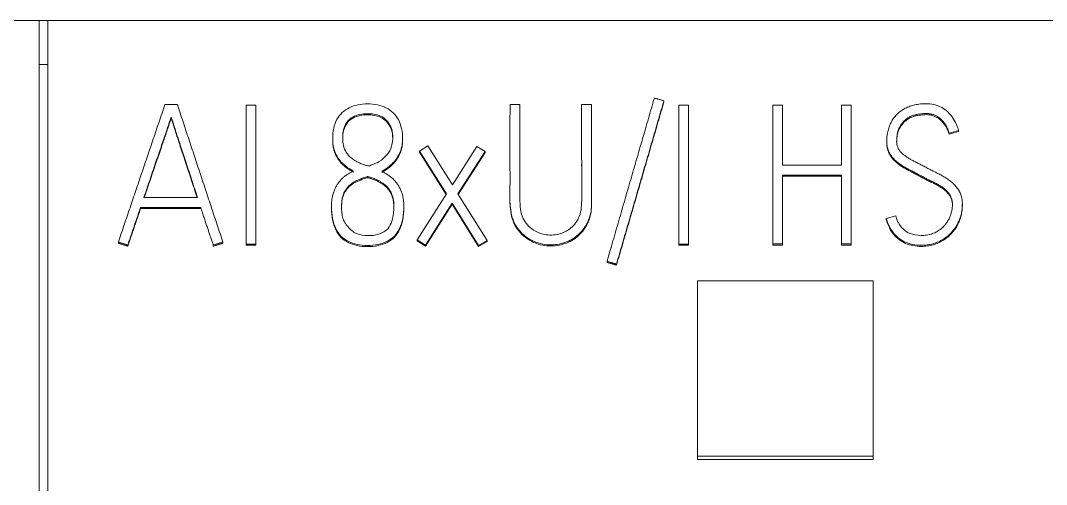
# Model space of a CAD drawing. Header units: millimetres. Extents: x 4137 to 6698, y 1400 to 3585.
# Drawn here: x 5255.34 to 5267.02, y 3082.5 to 3087.78 of the extents above; entities that cross this region are included whole.
import ezdxf

# ---------------------------------------------------------------- set-up
doc = ezdxf.new("R2010")
doc.units = ezdxf.units.MM
doc.layers.add('000-PI-Oprema', color=30, linetype='Continuous', lineweight=5)

msp = doc.modelspace()

# ---------------------------------------------------------------- linework, layer by layer
at = {"layer": '000-PI-Oprema', "color": 0, "linetype": 'ByBlock', "lineweight": 0}
for p, q in [((5255.548, 3087.785), (5250.648, 3087.785)), ((5255.648, 3087.785), (5255.548, 3087.785)), ((5280.448, 3087.785), (5255.648, 3087.785)), ((5255.648, 3077.602), (5255.648, 3087.785)), ((5255.648, 3087.285), (5255.548, 3087.285)), ((5262.664, 3086.87), (5262.664, 3086.858)), ((5261.727, 3086.826), (5261.727, 3086.814)), ((5263.904, 3086.822), (5263.904, 3085.239)), ((5264.015, 3086.822), (5263.904, 3086.822)), ((5264.015, 3086.135), (5264.015, 3086.822)), ((5264.798, 3086.822), (5264.685, 3086.822)), ((5264.685, 3086.822), (5264.685, 3086.135)), ((5264.798, 3085.239), (5264.798, 3086.822)), ((5257.051, 3086.685), (5257.051, 3086.673)), ((5261.727, 3086.592), (5261.727, 3086.571)), ((5265.912, 3086.503), (5266.021, 3086.533)), ((5265.912, 3086.49), (5266.021, 3086.521)), ((5265.912, 3086.503), (5265.912, 3086.49)), ((5266.021, 3086.533), (5266.021, 3086.521)), ((5258.891, 3086.44), (5258.891, 3086.427)), ((5259.688, 3086.427), (5259.688, 3086.44)), ((5261.727, 3086.387), (5261.727, 3086.4)), ((5265.202, 3086.413), (5265.202, 3086.401)), ((5259.976, 3086.355), (5259.881, 3086.296)), ((5259.881, 3086.296), (5259.881, 3086.283)), ((5259.881, 3086.296), (5260.187, 3085.809)), ((5259.881, 3086.283), (5260.183, 3085.803)), ((5260.254, 3085.913), (5259.976, 3086.355)), ((5260.533, 3086.351), (5260.254, 3085.913)), ((5260.318, 3085.809), (5260.626, 3086.291)), ((5260.322, 3085.803), (5260.626, 3086.279)), ((5260.626, 3086.291), (5260.533, 3086.351)), ((5260.626, 3086.291), (5260.626, 3086.279)), ((5260.91, 3086.202), (5260.91, 3086.189)), ((5261.727, 3086.141), (5261.727, 3086.128)), ((5264.685, 3086.135), (5264.015, 3086.135)), ((5264.015, 3085.239), (5264.015, 3086.023)), ((5264.015, 3086.023), (5264.685, 3086.023)), ((5264.015, 3086.01), (5264.685, 3086.01)), ((5264.685, 3086.023), (5264.685, 3085.239)), ((5260.187, 3085.809), (5259.854, 3085.285)), ((5260.649, 3085.279), (5260.318, 3085.809)), ((5260.909, 3085.782), (5260.909, 3085.769)), ((5258.878, 3085.665), (5258.878, 3085.653)), ((5259.701, 3085.65), (5259.701, 3085.663)), ((5259.95, 3085.226), (5260.251, 3085.704)), ((5259.95, 3085.213), (5260.251, 3085.691)), ((5260.251, 3085.704), (5260.553, 3085.222)), ((5260.251, 3085.704), (5260.251, 3085.691)), ((5260.251, 3085.691), (5260.553, 3085.209)), ((5266.063, 3085.675), (5266.063, 3085.688)), ((5256.703, 3085.655), (5256.703, 3085.643)), ((5257.389, 3085.655), (5257.389, 3085.643)), ((5265.304, 3085.561), (5265.196, 3085.53)), ((5265.196, 3085.53), (5265.196, 3085.517)), ((5256.45, 3085.261), (5256.45, 3085.248)), ((5256.557, 3085.226), (5256.557, 3085.213)), ((5257.531, 3085.213), (5257.529, 3085.219)), ((5257.531, 3085.226), (5257.531, 3085.213)), ((5257.64, 3085.261), (5257.64, 3085.248)), ((5257.906, 3085.237), (5257.906, 3085.224)), ((5258.017, 3085.237), (5258.017, 3085.224)), ((5259.854, 3085.285), (5259.854, 3085.273)), ((5259.854, 3085.285), (5259.95, 3085.226)), ((5259.854, 3085.273), (5259.95, 3085.213)), ((5259.95, 3085.226), (5259.95, 3085.213)), ((5260.553, 3085.222), (5260.649, 3085.279)), ((5260.553, 3085.209), (5260.649, 3085.266)), ((5260.553, 3085.222), (5260.553, 3085.209)), ((5260.649, 3085.279), (5260.649, 3085.266)), ((5262.835, 3085.237), (5262.835, 3085.224)), ((5262.945, 3085.237), (5262.945, 3085.224)), ((5263.904, 3085.239), (5263.904, 3085.226)), ((5263.904, 3085.239), (5264.015, 3085.239)), ((5263.904, 3085.226), (5264.015, 3085.226)), ((5264.015, 3085.239), (5264.015, 3085.226)), ((5264.685, 3085.239), (5264.685, 3085.226)), ((5264.685, 3085.239), (5264.798, 3085.239)), ((5264.685, 3085.226), (5264.798, 3085.226)), ((5264.798, 3085.239), (5264.798, 3085.226)), ((5262.016, 3085.041), (5262.016, 3085.028)), ((5262.124, 3085.01), (5262.124, 3084.998)), ((5263.048, 3084.82), (5263.048, 3082.822)), ((5265.048, 3084.82), (5263.048, 3084.82)), ((5265.048, 3082.822), (5265.048, 3084.82)), ((5263.048, 3082.822), (5263.048, 3082.783)), ((5263.048, 3082.822), (5265.048, 3082.822)), ((5263.048, 3082.783), (5265.048, 3082.783)), ((5265.048, 3082.822), (5265.048, 3082.783))]:
    msp.add_line(p, q, dxfattribs=at)
for points, knots in [([(5255.548, 3087.785), (5255.548, 3086.7), (5255.548, 3083.097), (5255.548, 3079.491), (5255.548, 3076.97)], [0, 0, 0, 0, 0.301146, 1, 1, 1, 1]), ([(5259.129, 3086.069), (5259.119, 3086.074), (5259.1, 3086.085), (5259.072, 3086.102), (5259.044, 3086.122), (5259.016, 3086.144), (5258.991, 3086.169), (5258.967, 3086.197), (5258.945, 3086.228), (5258.927, 3086.263), (5258.911, 3086.301), (5258.899, 3086.342), (5258.892, 3086.388), (5258.89, 3086.461), (5258.897, 3086.554), (5258.933, 3086.659), (5258.996, 3086.74), (5259.079, 3086.796), (5259.179, 3086.829), (5259.289, 3086.838), (5259.4, 3086.829), (5259.501, 3086.795), (5259.584, 3086.737), (5259.646, 3086.655), (5259.681, 3086.549), (5259.691, 3086.447), (5259.683, 3086.357), (5259.662, 3086.286), (5259.626, 3086.22), (5259.578, 3086.16), (5259.519, 3086.108), (5259.474, 3086.08), (5259.45, 3086.067)], [0, 0, 0, 0, 0.014556, 0.029567, 0.045073, 0.06094, 0.077119, 0.093748, 0.110887, 0.128668, 0.147296, 0.166948, 0.187898, 0.210413, 0.266348, 0.314631, 0.359149, 0.40325, 0.449199, 0.499993, 0.551851, 0.598383, 0.642757, 0.687636, 0.736493, 0.793087, 0.826472, 0.85944, 0.893283, 0.927929, 0.963171, 1, 1, 1, 1]), ([(5266.021, 3086.533), (5266.012, 3086.564), (5265.99, 3086.622), (5265.942, 3086.698), (5265.883, 3086.76), (5265.814, 3086.805), (5265.735, 3086.832), (5265.657, 3086.839), (5265.586, 3086.835), (5265.523, 3086.825), (5265.466, 3086.809), (5265.413, 3086.786), (5265.365, 3086.757), (5265.323, 3086.723), (5265.288, 3086.682), (5265.257, 3086.637), (5265.233, 3086.586), (5265.215, 3086.531), (5265.205, 3086.472), (5265.201, 3086.413), (5265.205, 3086.359), (5265.216, 3086.311), (5265.235, 3086.269), (5265.261, 3086.232), (5265.292, 3086.198), (5265.327, 3086.167), (5265.365, 3086.139), (5265.407, 3086.112), (5265.452, 3086.088), (5265.499, 3086.065), (5265.546, 3086.04), (5265.592, 3086.014), (5265.638, 3085.99), (5265.682, 3085.968), (5265.725, 3085.947), (5265.767, 3085.927), (5265.805, 3085.905), (5265.84, 3085.883), (5265.872, 3085.858), (5265.898, 3085.831), (5265.921, 3085.802), (5265.939, 3085.769), (5265.948, 3085.73), (5265.951, 3085.691), (5265.949, 3085.652), (5265.942, 3085.615), (5265.932, 3085.575), (5265.917, 3085.535), (5265.896, 3085.497), (5265.871, 3085.461), (5265.84, 3085.427), (5265.803, 3085.397), (5265.76, 3085.371), (5265.711, 3085.35), (5265.655, 3085.338), (5265.571, 3085.333), (5265.461, 3085.348), (5265.353, 3085.434), (5265.313, 3085.516), (5265.304, 3085.561)], [0, 0, 0, 0, 0.029502, 0.056552, 0.082213, 0.107035, 0.131706, 0.157625, 0.177725, 0.196768, 0.215008, 0.232485, 0.249262, 0.265692, 0.282067, 0.298646, 0.315747, 0.333416, 0.35172, 0.370963, 0.387214, 0.402039, 0.415923, 0.429557, 0.443355, 0.457518, 0.472137, 0.48722, 0.502837, 0.518847, 0.535063, 0.551489, 0.567151, 0.582304, 0.596956, 0.611001, 0.624363, 0.637091, 0.649186, 0.660727, 0.671894, 0.683121, 0.695107, 0.708316, 0.719066, 0.730707, 0.743348, 0.756492, 0.769735, 0.783289, 0.797204, 0.811603, 0.826753, 0.842746, 0.859925, 0.878764, 0.920226, 0.957605, 1, 1, 1, 1]), ([(5259.289, 3086.128), (5259.294, 3086.127), (5259.313, 3086.128), (5259.348, 3086.148), (5259.416, 3086.167), (5259.492, 3086.233), (5259.562, 3086.321), (5259.58, 3086.442), (5259.567, 3086.574), (5259.478, 3086.692), (5259.363, 3086.72), (5259.277, 3086.724), (5259.2, 3086.718), (5259.118, 3086.69), (5259.049, 3086.634), (5259.011, 3086.543), (5259.003, 3086.458), (5259.007, 3086.372), (5259.031, 3086.298), (5259.078, 3086.237), (5259.132, 3086.197), (5259.173, 3086.173), (5259.213, 3086.155), (5259.239, 3086.144), (5259.266, 3086.136), (5259.28, 3086.129), (5259.289, 3086.128)], [0, 0, 0, 0, 0.007812, 0.03125, 0.0625, 0.125, 0.1875, 0.25, 0.3125, 0.40625, 0.46875, 0.5, 0.546875, 0.59375, 0.640625, 0.6875, 0.75, 0.78125, 0.828125, 0.875, 0.90625, 0.9375, 0.953125, 0.976562, 0.984375, 1, 1, 1, 1]), ([(5260.911, 3086.826), (5260.911, 3086.756), (5260.91, 3086.6), (5260.911, 3086.36), (5260.91, 3086.122), (5260.912, 3085.905), (5260.905, 3085.699), (5260.935, 3085.486), (5261.078, 3085.31), (5261.272, 3085.225), (5261.469, 3085.226), (5261.645, 3085.295), (5261.768, 3085.42), (5261.839, 3085.582), (5261.841, 3085.772), (5261.84, 3086.003), (5261.84, 3086.274), (5261.84, 3086.538), (5261.84, 3086.724), (5261.84, 3086.811), (5261.84, 3086.826)], [0, 0, 0, 0, 0.056588, 0.12618, 0.193845, 0.248988, 0.301001, 0.361119, 0.417663, 0.475034, 0.525525, 0.571601, 0.623134, 0.662261, 0.7114, 0.774249, 0.84962, 0.929927, 0.98784, 1, 1, 1, 1]), ([(5261.727, 3086.826), (5261.727, 3086.784), (5261.727, 3086.685), (5261.727, 3086.517), (5261.727, 3086.295), (5261.727, 3086.038), (5261.729, 3085.784), (5261.724, 3085.563), (5261.62, 3085.418), (5261.48, 3085.345), (5261.309, 3085.331), (5261.135, 3085.405), (5261.028, 3085.568), (5261.023, 3085.739), (5261.024, 3085.916), (5261.024, 3086.123), (5261.024, 3086.377), (5261.024, 3086.619), (5261.024, 3086.772), (5261.024, 3086.826)], [0, 0, 0, 0, 0.037912, 0.088194, 0.15005, 0.235584, 0.316728, 0.37904, 0.427403, 0.467304, 0.515197, 0.575318, 0.625401, 0.679015, 0.724908, 0.783705, 0.863784, 0.951314, 1, 1, 1, 1]), ([(5265.196, 3085.53), (5265.205, 3085.498), (5265.228, 3085.439), (5265.277, 3085.361), (5265.34, 3085.299), (5265.415, 3085.255), (5265.502, 3085.229), (5265.587, 3085.222), (5265.664, 3085.227), (5265.731, 3085.24), (5265.792, 3085.263), (5265.847, 3085.293), (5265.897, 3085.328), (5265.94, 3085.369), (5265.977, 3085.415), (5266.008, 3085.465), (5266.032, 3085.518), (5266.05, 3085.574), (5266.061, 3085.631), (5266.065, 3085.689), (5266.061, 3085.745), (5266.049, 3085.798), (5266.027, 3085.845), (5265.999, 3085.886), (5265.966, 3085.923), (5265.928, 3085.955), (5265.886, 3085.985), (5265.842, 3086.013), (5265.794, 3086.037), (5265.744, 3086.062), (5265.695, 3086.087), (5265.648, 3086.112), (5265.603, 3086.136), (5265.561, 3086.157), (5265.52, 3086.178), (5265.482, 3086.197), (5265.447, 3086.218), (5265.415, 3086.239), (5265.386, 3086.261), (5265.362, 3086.285), (5265.341, 3086.312), (5265.326, 3086.341), (5265.317, 3086.375), (5265.314, 3086.42), (5265.318, 3086.473), (5265.33, 3086.531), (5265.351, 3086.578), (5265.379, 3086.617), (5265.409, 3086.65), (5265.443, 3086.675), (5265.479, 3086.694), (5265.517, 3086.709), (5265.554, 3086.717), (5265.59, 3086.721), (5265.622, 3086.724), (5265.655, 3086.726), (5265.689, 3086.723), (5265.726, 3086.716), (5265.758, 3086.703), (5265.787, 3086.686), (5265.813, 3086.667), (5265.835, 3086.645), (5265.854, 3086.622), (5265.871, 3086.598), (5265.885, 3086.573), (5265.896, 3086.548), (5265.905, 3086.525), (5265.91, 3086.51), (5265.912, 3086.503)], [0, 0, 0, 0, 0.030216, 0.057834, 0.084112, 0.110126, 0.13699, 0.166062, 0.187444, 0.207786, 0.227532, 0.246694, 0.265147, 0.28321, 0.301078, 0.318906, 0.33698, 0.354995, 0.372624, 0.390132, 0.408102, 0.424528, 0.439934, 0.454952, 0.469937, 0.485134, 0.500714, 0.516729, 0.533253, 0.550073, 0.566929, 0.583824, 0.598837, 0.613277, 0.627146, 0.64033, 0.652736, 0.664395, 0.675364, 0.685785, 0.695827, 0.705789, 0.716159, 0.727332, 0.74751, 0.765141, 0.780786, 0.795151, 0.808601, 0.821478, 0.833928, 0.845962, 0.857807, 0.868933, 0.878649, 0.88698, 0.899043, 0.910208, 0.920757, 0.930874, 0.940594, 0.950061, 0.959303, 0.96829, 0.9771, 0.985473, 0.993098, 1, 1, 1, 1]), ([(5265.315, 3086.405), (5265.316, 3086.425), (5265.318, 3086.463), (5265.33, 3086.518), (5265.351, 3086.565), (5265.379, 3086.604), (5265.409, 3086.637), (5265.443, 3086.662), (5265.479, 3086.682), (5265.517, 3086.696), (5265.554, 3086.704), (5265.59, 3086.708), (5265.622, 3086.711), (5265.655, 3086.713), (5265.689, 3086.711), (5265.726, 3086.703), (5265.758, 3086.69), (5265.787, 3086.673), (5265.813, 3086.654), (5265.835, 3086.632), (5265.854, 3086.609), (5265.871, 3086.585), (5265.885, 3086.56), (5265.896, 3086.535), (5265.905, 3086.512), (5265.91, 3086.497), (5265.912, 3086.49)], [0, 0, 0, 0, 0.065823, 0.131059, 0.188942, 0.242091, 0.291852, 0.339495, 0.385558, 0.430084, 0.473906, 0.515072, 0.551021, 0.581842, 0.626473, 0.667782, 0.706813, 0.744244, 0.780205, 0.815232, 0.849428, 0.882676, 0.915274, 0.946254, 0.974465, 1, 1, 1, 1]), ([(5257.051, 3086.685), (5257.049, 3086.677), (5257.041, 3086.655), (5257.028, 3086.615), (5257.01, 3086.562), (5256.988, 3086.496), (5256.963, 3086.422), (5256.935, 3086.341), (5256.905, 3086.253), (5256.873, 3086.16), (5256.84, 3086.063), (5256.807, 3085.964), (5256.774, 3085.865), (5256.752, 3085.8), (5256.741, 3085.767)], [0, 0, 0, 0, 0.027278, 0.070772, 0.130481, 0.202611, 0.283368, 0.372754, 0.469089, 0.570695, 0.677572, 0.786406, 0.893882, 1, 1, 1, 1]), ([(5257.051, 3086.673), (5257.049, 3086.664), (5257.041, 3086.643), (5257.028, 3086.603), (5257.01, 3086.549), (5256.988, 3086.484), (5256.963, 3086.41), (5256.935, 3086.328), (5256.905, 3086.24), (5256.873, 3086.147), (5256.84, 3086.05), (5256.807, 3085.951), (5256.775, 3085.857), (5256.755, 3085.796), (5256.745, 3085.767)], [0, 0, 0, 0, 0.027661, 0.071766, 0.132313, 0.205456, 0.287346, 0.377986, 0.475674, 0.578706, 0.687084, 0.797446, 0.90643, 1, 1, 1, 1]), ([(5257.351, 3085.767), (5257.341, 3085.8), (5257.319, 3085.865), (5257.287, 3085.964), (5257.255, 3086.063), (5257.223, 3086.16), (5257.192, 3086.253), (5257.163, 3086.341), (5257.136, 3086.422), (5257.112, 3086.496), (5257.091, 3086.562), (5257.074, 3086.615), (5257.061, 3086.655), (5257.054, 3086.677), (5257.051, 3086.685)], [0, 0, 0, 0, 0.106064, 0.213567, 0.322511, 0.429491, 0.5311, 0.627338, 0.716604, 0.797292, 0.869405, 0.929132, 0.972664, 1, 1, 1, 1]), ([(5257.347, 3085.767), (5257.338, 3085.796), (5257.318, 3085.857), (5257.287, 3085.951), (5257.255, 3086.05), (5257.223, 3086.147), (5257.192, 3086.24), (5257.163, 3086.328), (5257.136, 3086.41), (5257.112, 3086.484), (5257.091, 3086.549), (5257.074, 3086.603), (5257.061, 3086.643), (5257.054, 3086.664), (5257.051, 3086.673)], [0, 0, 0, 0, 0.093515, 0.202527, 0.313001, 0.421482, 0.524517, 0.622107, 0.712625, 0.794447, 0.867572, 0.928138, 0.97228, 1, 1, 1, 1]), ([(5259.575, 3086.439), (5259.575, 3086.474), (5259.564, 3086.564), (5259.478, 3086.679), (5259.363, 3086.707), (5259.277, 3086.712), (5259.2, 3086.705), (5259.118, 3086.677), (5259.049, 3086.621), (5259.011, 3086.532), (5259.005, 3086.466), (5259.005, 3086.429)], [0, 0, 0, 0, 0.114744, 0.30519, 0.432154, 0.495636, 0.590859, 0.686082, 0.781305, 0.876528, 1, 1, 1, 1]), ([(5259.129, 3086.056), (5259.119, 3086.061), (5259.1, 3086.072), (5259.072, 3086.09), (5259.044, 3086.109), (5259.016, 3086.131), (5258.991, 3086.156), (5258.967, 3086.184), (5258.945, 3086.215), (5258.927, 3086.25), (5258.911, 3086.288), (5258.899, 3086.33), (5258.892, 3086.376), (5258.891, 3086.409), (5258.891, 3086.427), (5258.891, 3086.429)], [0, 0, 0, 0, 0.068397, 0.138937, 0.211797, 0.286356, 0.362379, 0.440519, 0.521055, 0.604608, 0.692141, 0.784485, 0.882929, 0.988726, 1, 1, 1, 1]), ([(5259.688, 3086.429), (5259.688, 3086.425), (5259.688, 3086.397), (5259.683, 3086.344), (5259.662, 3086.273), (5259.626, 3086.208), (5259.578, 3086.148), (5259.519, 3086.095), (5259.474, 3086.067), (5259.45, 3086.054)], [0, 0, 0, 0, 0.025577, 0.182798, 0.338056, 0.497434, 0.660595, 0.826558, 1, 1, 1, 1]), ([(5260.909, 3085.769), (5260.909, 3085.745), (5260.911, 3085.645), (5260.935, 3085.473), (5261.078, 3085.298), (5261.272, 3085.212), (5261.469, 3085.213), (5261.645, 3085.282), (5261.768, 3085.407), (5261.839, 3085.569), (5261.841, 3085.759), (5261.84, 3085.99), (5261.84, 3086.198), (5261.84, 3086.329), (5261.84, 3086.365)], [0, 0, 0, 0, 0.033223, 0.13371, 0.228223, 0.324119, 0.408514, 0.48553, 0.571667, 0.637068, 0.719204, 0.824256, 0.950238, 1, 1, 1, 1]), ([(5265.202, 3086.407), (5265.202, 3086.404), (5265.202, 3086.383), (5265.205, 3086.346), (5265.216, 3086.298), (5265.235, 3086.256), (5265.261, 3086.219), (5265.292, 3086.185), (5265.327, 3086.154), (5265.365, 3086.126), (5265.407, 3086.1), (5265.452, 3086.076), (5265.499, 3086.052), (5265.546, 3086.027), (5265.592, 3086.002), (5265.638, 3085.977), (5265.682, 3085.955), (5265.725, 3085.935), (5265.767, 3085.915), (5265.805, 3085.893), (5265.84, 3085.87), (5265.872, 3085.846), (5265.898, 3085.819), (5265.921, 3085.789), (5265.939, 3085.756), (5265.948, 3085.718), (5265.95, 3085.691), (5265.95, 3085.677)], [0, 0, 0, 0, 0.008262, 0.056111, 0.099761, 0.14064, 0.180782, 0.221408, 0.263107, 0.306149, 0.350557, 0.396538, 0.443676, 0.491422, 0.539784, 0.585899, 0.630514, 0.673652, 0.715005, 0.754346, 0.79182, 0.827432, 0.861414, 0.894293, 0.927346, 0.962637, 1, 1, 1, 1]), ([(5259.45, 3086.067), (5259.46, 3086.062), (5259.48, 3086.051), (5259.51, 3086.033), (5259.54, 3086.013), (5259.569, 3085.99), (5259.596, 3085.963), (5259.621, 3085.933), (5259.644, 3085.898), (5259.663, 3085.86), (5259.68, 3085.819), (5259.692, 3085.773), (5259.7, 3085.722), (5259.703, 3085.639), (5259.695, 3085.534), (5259.661, 3085.416), (5259.599, 3085.325), (5259.512, 3085.263), (5259.406, 3085.228), (5259.289, 3085.218), (5259.172, 3085.228), (5259.066, 3085.264), (5258.98, 3085.325), (5258.918, 3085.416), (5258.884, 3085.535), (5258.876, 3085.641), (5258.879, 3085.724), (5258.886, 3085.774), (5258.898, 3085.82), (5258.914, 3085.861), (5258.932, 3085.898), (5258.954, 3085.933), (5258.978, 3085.963), (5259.005, 3085.991), (5259.034, 3086.014), (5259.065, 3086.035), (5259.096, 3086.053), (5259.118, 3086.064), (5259.129, 3086.069)], [0, 0, 0, 0, 0.013971, 0.028402, 0.043336, 0.058719, 0.0746, 0.091138, 0.108303, 0.126121, 0.144793, 0.164595, 0.185892, 0.208937, 0.268471, 0.31829, 0.36183, 0.40395, 0.448807, 0.499659, 0.550001, 0.594568, 0.636606, 0.68023, 0.730342, 0.790387, 0.813379, 0.834502, 0.85399, 0.872294, 0.889768, 0.906584, 0.922873, 0.938755, 0.95442, 0.969879, 0.985049, 1, 1, 1, 1]), ([(5259.297, 3086.006), (5259.294, 3086.007), (5259.289, 3086.007), (5259.274, 3086.001), (5259.245, 3085.997), (5259.202, 3085.974), (5259.139, 3085.953), (5259.06, 3085.895), (5258.999, 3085.793), (5258.99, 3085.669), (5258.994, 3085.537), (5259.06, 3085.429), (5259.16, 3085.345), (5259.29, 3085.329), (5259.416, 3085.341), (5259.523, 3085.401), (5259.57, 3085.498), (5259.584, 3085.58), (5259.589, 3085.653), (5259.587, 3085.721), (5259.575, 3085.783), (5259.55, 3085.84), (5259.516, 3085.888), (5259.476, 3085.922), (5259.441, 3085.945), (5259.414, 3085.96), (5259.388, 3085.973), (5259.363, 3085.983), (5259.344, 3085.99), (5259.327, 3085.997), (5259.311, 3086.001), (5259.302, 3086.005), (5259.297, 3086.006)], [0, 0, 0, 0, 0.003906, 0.007812, 0.023438, 0.046875, 0.078125, 0.125, 0.1875, 0.25, 0.3125, 0.375, 0.4375, 0.5, 0.5625, 0.625, 0.671875, 0.71875, 0.75, 0.78125, 0.820312, 0.84375, 0.875, 0.90625, 0.921875, 0.9375, 0.953125, 0.964844, 0.976562, 0.984375, 0.992188, 1, 1, 1, 1]), ([(5259.297, 3085.994), (5259.294, 3085.994), (5259.289, 3085.994), (5259.274, 3085.988), (5259.245, 3085.984), (5259.202, 3085.962), (5259.139, 3085.94), (5259.06, 3085.883), (5258.999, 3085.78), (5258.992, 3085.692), (5258.992, 3085.643), (5258.992, 3085.637)], [0, 0, 0, 0, 0.015104, 0.030208, 0.090623, 0.181247, 0.302078, 0.483325, 0.724988, 0.966651, 1, 1, 1, 1]), ([(5259.588, 3085.651), (5259.588, 3085.668), (5259.586, 3085.712), (5259.575, 3085.77), (5259.55, 3085.828), (5259.516, 3085.875), (5259.476, 3085.909), (5259.441, 3085.932), (5259.414, 3085.948), (5259.388, 3085.96), (5259.363, 3085.97), (5259.344, 3085.978), (5259.327, 3085.984), (5259.311, 3085.988), (5259.302, 3085.993), (5259.297, 3085.994)], [0, 0, 0, 0, 0.106174, 0.265786, 0.361553, 0.489242, 0.616932, 0.680776, 0.744621, 0.808466, 0.856349, 0.904233, 0.936155, 0.968078, 1, 1, 1, 1]), ([(5265.196, 3085.517), (5265.205, 3085.486), (5265.228, 3085.426), (5265.277, 3085.348), (5265.34, 3085.287), (5265.415, 3085.242), (5265.502, 3085.216), (5265.587, 3085.209), (5265.664, 3085.214), (5265.731, 3085.227), (5265.792, 3085.25), (5265.847, 3085.28), (5265.897, 3085.316), (5265.94, 3085.356), (5265.977, 3085.402), (5266.008, 3085.452), (5266.032, 3085.506), (5266.05, 3085.561), (5266.061, 3085.618), (5266.063, 3085.657), (5266.063, 3085.677), (5266.063, 3085.677)], [0, 0, 0, 0, 0.077352, 0.148056, 0.215328, 0.281923, 0.350695, 0.425118, 0.479856, 0.531932, 0.582482, 0.631538, 0.678776, 0.725017, 0.770759, 0.816399, 0.862669, 0.908787, 0.953917, 0.998739, 1, 1, 1, 1]), ([(5257.531, 3085.226), (5257.527, 3085.239), (5257.518, 3085.266), (5257.504, 3085.308), (5257.489, 3085.35), (5257.474, 3085.393), (5257.459, 3085.438), (5257.443, 3085.487), (5257.425, 3085.54), (5257.407, 3085.596), (5257.395, 3085.635), (5257.389, 3085.655)], [0, 0, 0, 0, 0.091427, 0.189007, 0.292759, 0.387174, 0.491688, 0.606301, 0.72982, 0.861052, 1, 1, 1, 1]), ([(5259.701, 3085.648), (5259.701, 3085.603), (5259.694, 3085.519), (5259.661, 3085.403), (5259.599, 3085.312), (5259.512, 3085.251), (5259.406, 3085.215), (5259.289, 3085.206), (5259.172, 3085.215), (5259.066, 3085.251), (5258.98, 3085.312), (5258.918, 3085.403), (5258.884, 3085.52), (5258.878, 3085.605), (5258.878, 3085.651)], [0, 0, 0, 0, 0.098032, 0.184613, 0.260281, 0.333482, 0.411438, 0.499815, 0.587305, 0.664757, 0.737815, 0.813629, 0.90072, 1, 1, 1, 1])]:
    msp.add_open_spline(points, degree=3, knots=knots, dxfattribs=at)
for points in [[(5262.555, 3086.901), (5262.016, 3085.041)], [(5262.124, 3085.01), (5262.664, 3086.87)], [(5262.124, 3084.998), (5262.664, 3086.858)], [(5262.664, 3086.87), (5262.555, 3086.901)], [(5256.45, 3085.261), (5256.98, 3086.826)], [(5256.98, 3086.826), (5257.122, 3086.826)], [(5257.122, 3086.826), (5257.64, 3085.261)], [(5257.906, 3086.82), (5258.017, 3086.82)], [(5257.906, 3085.237), (5257.906, 3086.82)], [(5258.017, 3086.82), (5258.017, 3085.237)], [(5261.024, 3086.826), (5260.911, 3086.826)], [(5261.84, 3086.826), (5261.727, 3086.826)], [(5262.835, 3085.237), (5262.835, 3086.82)], [(5262.835, 3086.82), (5262.945, 3086.82)], [(5262.945, 3086.82), (5262.945, 3085.237)], [(5256.741, 3085.767), (5257.351, 3085.767)], [(5256.703, 3085.655), (5256.557, 3085.226)], [(5256.703, 3085.643), (5256.557, 3085.213)], [(5257.389, 3085.655), (5256.703, 3085.655)], [(5257.389, 3085.643), (5256.703, 3085.643)], [(5256.557, 3085.226), (5256.45, 3085.261)], [(5256.557, 3085.213), (5256.45, 3085.248)], [(5257.64, 3085.261), (5257.531, 3085.226)], [(5257.64, 3085.248), (5257.531, 3085.213)], [(5258.017, 3085.237), (5257.906, 3085.237)], [(5258.017, 3085.224), (5257.906, 3085.224)], [(5262.945, 3085.237), (5262.835, 3085.237)], [(5262.945, 3085.224), (5262.835, 3085.224)], [(5262.016, 3085.041), (5262.124, 3085.01)], [(5262.016, 3085.028), (5262.124, 3084.998)]]:
    msp.add_open_spline(points, degree=1, dxfattribs=at)

doc.saveas('drawing.dxf')
